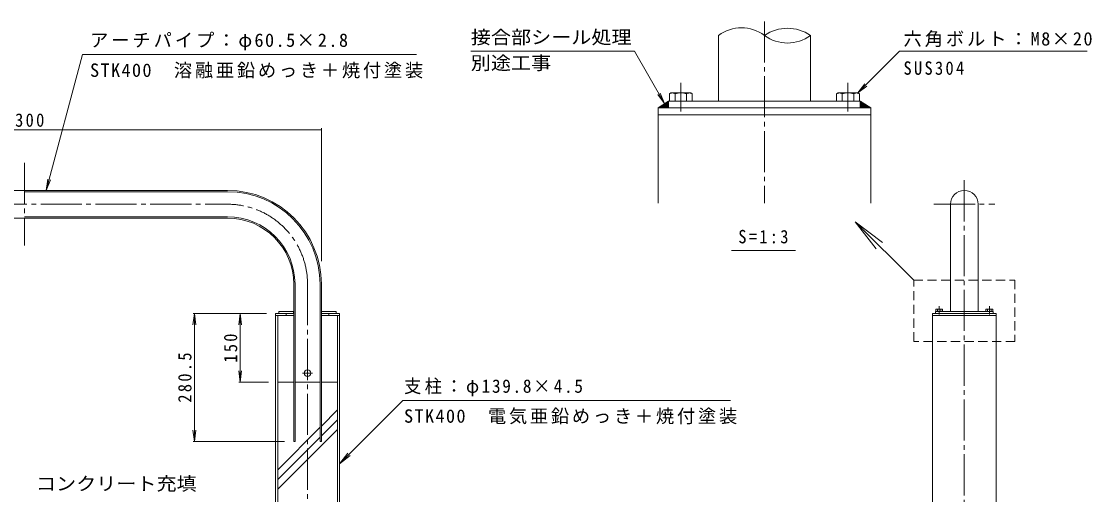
# Model space of a CAD drawing. Units: millimetres at full size, sheet at 1:10, with parts at other scales. Extents: x -1770 to 1863, y -1354 to 1232.
# Drawn here: x -552 to 1792, y 195 to 1232 of the extents above; entities that cross this region are included whole.
import ezdxf
from ezdxf.enums import TextEntityAlignment as Align

# ---------------------------------------------------------------- set-up
doc = ezdxf.new("R2010")
doc.units = ezdxf.units.MM
doc.header["$LTSCALE"] = 10
doc.linetypes.add('CHAIN2', pattern=[12, 9, -1, 1, -1])
doc.linetypes.add('DASHED2', pattern=[3, 2, -1])
for name, color, linetype, lineweight in [('C-0_通り芯', 7, 'CHAIN2', 9), ('C-2_仕上', 3, 'Continuous', 9), ('C-3_寸法', 4, 'Continuous', 9), ('C-5_建具', 7, 'Continuous', 9), ('C-8_ハッチ', 5, 'Continuous', 5), ('C-9_記号', 134, 'Continuous', 5), ('C-A_インテリア', 2, 'Continuous', 9), ('C-E_見え係り', 7, 'Continuous', 9), ('C-F_断熱材', 7, 'Continuous', 9), ('D-0_通り芯', 7, 'CHAIN2', 9), ('D-2_仕上', 3, 'Continuous', 9), ('D-3_寸法', 4, 'Continuous', 9), ('D-5_建具', 2, 'Continuous', 9), ('D-8_ハッチ', 5, 'Continuous', 5), ('D-9_記号', 134, 'Continuous', 5), ('D-A_インテリア', 2, 'Continuous', 9), ('D-B_衛生陶器', 7, 'Continuous', 9), ('D-F_断熱材', 7, 'Continuous', 9)]:
    doc.layers.add(name, color=color, linetype=linetype, lineweight=lineweight)
doc.styles.add('ＭＳ ゴシック', font='')
doc.styles.get('ＭＳ ゴシック').set_extended_font_data('MS Gothic')

msp = doc.modelspace()

# ---------------------------------------------------------------- linework, layer by layer
at = {"layer": 'C-0_通り芯'}
for p, q in [((-544.86, 921.63), (-544.86, 740.84)), ((1513.41, 883.81), (1513.41, -519.18)), ((-989.61, 831.24), (-100.11, 831.24)), ((1446.88, 831.24), (1579.94, 831.24)), ((74.89, 656.24), (74.89, -519.18)), ((1458.51, 589.69), (1458.51, 608.4)), ((1568.31, 589.69), (1568.31, 608.4))]:
    msp.add_line(p, q, dxfattribs=at)
at = {"layer": 'C-0_通り芯', "linetype": 'Continuous'}
msp.add_line((1274.71, 793.07), (1320.37, 733.57), dxfattribs=at)
msp.add_lwpolyline([(1402.74, 665.04), (1274.71, 793.07), (1334.21, 747.42)], dxfattribs=at)
at = {"layer": 'C-0_通り芯', "linetype": 'DASHED2'}
msp.add_lwpolyline([(1624.08, 665.04), (1624.08, 530.93), (1402.74, 530.93), (1402.74, 665.04)], close=True, dxfattribs=at)
at = {"layer": 'C-0_通り芯'}
msp.add_arc((-100.11, 656.24), 175, 0, 89.99991, dxfattribs=at)
at = {"layer": 'C-2_仕上'}
for p, q in [((4.99, -488.51), (4.99, 587.49)), ((9.49, -335.51), (9.49, 587.49)), ((140.29, 587.49), (140.29, -335.51)), ((144.79, 587.49), (144.79, -488.51)), ((1443.51, -488.51), (1443.51, 587.49)), ((1583.31, 587.49), (1583.31, -488.51))]:
    msp.add_line(p, q, dxfattribs=at)
at = {"layer": 'C-2_仕上', "color": 7, "linetype": 'CHAIN2'}
msp.add_line((64.11, 461.49), (85.67, 461.49), dxfattribs=at)
at = {"layer": 'C-3_寸法'}
for p, q in [((-989.61, 861.49), (-100.11, 861.49)), ((-544.86, 858.69), (-100.11, 858.69)), ((1483.16, 831.24), (1483.16, 596.49)), ((1543.66, 831.24), (1543.66, 596.49)), ((-989.61, 800.99), (-100.11, 800.99)), ((-544.86, 803.79), (-100.11, 803.79)), ((44.64, 656.24), (44.64, 311.49)), ((47.44, 656.24), (47.44, 311.49)), ((102.34, 656.24), (102.34, 311.49)), ((105.14, 656.24), (105.14, 311.49)), ((47.44, 311.49), (44.64, 311.49)), ((105.14, 311.49), (102.34, 311.49))]:
    msp.add_line(p, q, dxfattribs=at)
msp.add_circle((74.89, 461.49), 7, dxfattribs=at)
for centre, radius, end in [((-100.11, 656.24), 205.25, 89.99991), ((-100.11, 656.24), 202.45, 89.99991), ((1513.41, 831.24), 30.25, 180), ((-100.11, 656.24), 147.55, 89.99991), ((-100.11, 656.24), 144.75, 89.99991)]:
    msp.add_arc(centre, radius, 0, end, dxfattribs=at)
at = {"layer": 'C-5_建具'}
for p, q in [((-172.91, 591.99), (-176.17, 567.2)), ((-172.91, 591.99), (-169.64, 567.2)), ((-172.91, 591.99), (-172.91, 311.49)), ((-72.66, 591.99), (-75.92, 567.2)), ((-72.66, 591.99), (-69.4, 567.2)), ((-72.66, 591.99), (-72.66, 441.99)), ((-72.66, 441.99), (-75.92, 466.78)), ((-72.66, 441.99), (-69.4, 466.78)), ((-172.91, 311.49), (-176.17, 336.28)), ((-172.91, 311.49), (-169.64, 336.28))]:
    msp.add_line(p, q, dxfattribs=at)
at = {"layer": 'C-8_ハッチ'}
for p, q in [((4.99, 591.99), (4.99, 587.49)), ((4.99, 591.99), (44.64, 591.99)), ((4.99, 587.49), (44.64, 587.49)), ((28.39, 591.99), (28.39, 587.49)), ((105.14, 591.99), (144.79, 591.99)), ((105.14, 587.49), (144.79, 587.49)), ((121.39, 591.99), (121.39, 587.49)), ((144.79, 591.99), (144.79, 587.49)), ((1443.51, 591.99), (1443.51, 587.49)), ((1443.51, 591.99), (1583.31, 591.99)), ((1443.51, 587.49), (1583.31, 587.49)), ((1583.31, 591.99), (1583.31, 587.49))]:
    msp.add_line(p, q, dxfattribs=at)
at = {"layer": 'C-9_記号'}
for p, q in [((11.89, 591.99), (11.89, 596.49)), ((44.64, 596.49), (11.89, 596.49)), ((44.64, 591.99), (11.89, 591.99)), ((44.14, 596.49), (44.14, 591.99)), ((137.89, 596.49), (105.14, 596.49)), ((137.89, 591.99), (105.14, 591.99)), ((105.64, 596.49), (105.64, 591.99)), ((137.89, 591.99), (137.89, 596.49)), ((1450.41, 591.99), (1450.41, 596.49)), ((1576.41, 596.49), (1450.41, 596.49)), ((1576.41, 591.99), (1450.41, 591.99)), ((1576.41, 591.99), (1576.41, 596.49))]:
    msp.add_line(p, q, dxfattribs=at)
at = {"layer": 'C-A_インテリア'}
for p, q in [((1452.01, 601.79), (1451, 601.21)), ((1451, 596.49), (1451, 601.21)), ((1452.01, 601.79), (1465.01, 601.79)), ((1454.76, 601.21), (1454.76, 596.49)), ((1462.26, 601.21), (1462.26, 596.49)), ((1465.01, 601.79), (1466.01, 601.21)), ((1561.81, 601.79), (1560.8, 601.21)), ((1574.81, 601.79), (1561.81, 601.79)), ((1564.56, 601.21), (1564.56, 596.49)), ((1572.06, 601.21), (1572.06, 596.49)), ((1574.81, 601.79), (1575.81, 601.21)), ((1575.81, 596.49), (1575.81, 601.21))]:
    msp.add_line(p, q, dxfattribs=at)
for points in [[(1451, 596.49), (1466.01, 596.49), (1466.01, 601.21)], [(1575.81, 596.49), (1560.8, 596.49), (1560.8, 601.21)]]:
    msp.add_lwpolyline(points, dxfattribs=at)
for centre, radius, start, end in [((1453.22, 597.37), 4.43, 94.38425, 120), ((1452.76, 598.09), 3.7, 57.41997, 88.19577), ((1458.51, 589.37), 12.42, 72.41203, 107.58795), ((1464.26, 598.09), 3.7, 91.80421, 122.58002), ((1463.8, 597.37), 4.43, 59.99998, 85.61574), ((1563.02, 597.37), 4.43, 94.38426, 120.00002), ((1562.56, 598.09), 3.7, 57.41998, 88.19579), ((1568.31, 589.37), 12.42, 72.41205, 107.58797), ((1574.06, 598.09), 3.7, 91.80423, 122.58003), ((1573.6, 597.37), 4.43, 60, 85.61575)]:
    msp.add_arc(centre, radius, start, end, dxfattribs=at)
at = {"layer": 'C-E_見え係り', "color": 6, "lineweight": 5}
for p, q in [((9.49, 441.99), (44.64, 441.99)), ((47.44, 441.99), (102.34, 441.99)), ((105.14, 441.99), (140.29, 441.99)), ((105.14, 345.55), (140.29, 380.7)), ((105.14, 324.33), (140.29, 359.48)), ((9.49, 249.9), (102.34, 342.75)), ((9.49, 207.47), (140.29, 338.27)), ((9.49, 228.68), (102.34, 321.53))]:
    msp.add_line(p, q, dxfattribs=at)
at = {"layer": 'C-F_断熱材'}
for p, q in [((-417.8, 1158.81), (-497.47, 861.49)), ((-417.8, 1158.81), (313.52, 1158.81)), ((-1194.86, 994.5), (105.14, 994.5)), ((105.14, 997.5), (105.14, 706.24)), ((-497.47, 861.49), (-494.2, 886.27)), ((-497.47, 861.49), (-487.9, 884.59)), ((-175.91, 591.99), (-15.01, 591.99)), ((-75.66, 441.99), (-10.51, 441.99)), ((144.79, 262.49), (283.59, 401.3)), ((283.59, 401.3), (1001.27, 401.3)), ((-175.91, 311.49), (24.64, 311.49)), ((144.79, 262.49), (163.05, 286.29)), ((144.79, 262.49), (168.59, 280.76))]:
    msp.add_line(p, q, dxfattribs=at)
at = {"layer": 'D-0_通り芯'}
for p, q in [((1075.64, 1231.59), (1075.64, 833.65)), ((892.64, 1034.52), (892.64, 1096.86)), ((1258.64, 1034.52), (1258.64, 1096.86))]:
    msp.add_line(p, q, dxfattribs=at)
at = {"layer": 'D-2_仕上'}
for p, q in [((842.64, 833.65), (842.64, 1027.17)), ((1308.64, 1027.17), (1308.64, 833.65))]:
    msp.add_line(p, q, dxfattribs=at)
at = {"layer": 'D-3_寸法'}
for p, q in [((974.81, 1200.89), (974.81, 1057.17)), ((1176.47, 1200.89), (1176.47, 1057.17))]:
    msp.add_line(p, q, dxfattribs=at)
at = {"layer": 'D-3_寸法', "color": 7}
for q in [(841.83, 1071.4), (847.48, 1074.66)]:
    msp.add_line((857.05, 1051.57), q, dxfattribs=at)
at = {"layer": 'D-3_寸法'}
for centre, radius, start, end in [((1025.22, 1132.97), 84.59, 53.41445, 126.58555), ((1126.06, 1127.5), 89.03, 55.51043, 124.48957), ((1126.06, 1268.81), 84.59, 233.41445, 306.58555)]:
    msp.add_arc(centre, radius, start, end, dxfattribs=at)
at = {"layer": 'D-5_建具', "color": 7}
for p, q in [((1782.72, 1166.31), (1371.78, 1166.31)), ((1280.31, 1074.84), (1300.14, 1090.06)), ((1003.35, 730.19), (1143.35, 730.19))]:
    msp.add_line(p, q, dxfattribs=at)
msp.add_lwpolyline([(1371.78, 1166.31), (1280.31, 1074.84), (1295.53, 1094.67)], dxfattribs=at)
at = {"layer": 'D-8_ハッチ'}
for p, q in [((842.64, 1042.17), (1308.64, 1042.17)), ((842.64, 1042.17), (842.64, 1027.17)), ((1308.64, 1042.17), (1308.64, 1027.17)), ((842.64, 1027.17), (1308.64, 1027.17))]:
    msp.add_line(p, q, dxfattribs=at)
at = {"layer": 'D-9_記号'}
for p, q in [((865.64, 1042.17), (865.64, 1057.17)), ((1285.64, 1057.17), (865.64, 1057.17)), ((1285.64, 1042.17), (1285.64, 1057.17)), ((1285.64, 1042.17), (865.64, 1042.17))]:
    msp.add_line(p, q, dxfattribs=at)
at = {"layer": 'D-A_インテリア'}
for p, q in [((870.97, 1074.84), (867.62, 1072.9)), ((867.62, 1057.17), (867.62, 1072.9)), ((870.97, 1074.84), (914.31, 1074.84)), ((880.13, 1072.9), (880.13, 1057.17)), ((905.15, 1072.9), (905.15, 1057.17)), ((914.31, 1074.84), (917.66, 1072.9)), ((1236.97, 1074.84), (1233.62, 1072.9)), ((1280.31, 1074.84), (1236.97, 1074.84)), ((1246.13, 1072.9), (1246.13, 1057.17)), ((1271.15, 1072.9), (1271.15, 1057.17)), ((1280.31, 1074.84), (1283.66, 1072.9)), ((1283.66, 1057.17), (1283.66, 1072.9))]:
    msp.add_line(p, q, dxfattribs=at)
for points in [[(867.62, 1057.17), (917.66, 1057.17), (917.66, 1072.9)], [(1283.66, 1057.17), (1233.62, 1057.17), (1233.62, 1072.9)]]:
    msp.add_lwpolyline(points, dxfattribs=at)
for centre, radius, start, end in [((875.01, 1060.11), 14.77, 94.38425, 120), ((873.49, 1062.51), 12.34, 57.41997, 88.19577), ((892.64, 1033.44), 41.4, 72.41203, 107.58795), ((911.79, 1062.51), 12.34, 91.80421, 122.58002), ((910.28, 1060.11), 14.77, 59.99998, 85.61574), ((1241.01, 1060.11), 14.77, 94.38426, 120.00002), ((1239.49, 1062.51), 12.34, 57.41998, 88.19579), ((1258.64, 1033.44), 41.4, 72.41205, 107.58797), ((1277.79, 1062.51), 12.34, 91.80423, 122.58003), ((1276.28, 1060.11), 14.77, 60, 85.61575)]:
    msp.add_arc(centre, radius, start, end, dxfattribs=at)
at = {"layer": 'D-B_衛生陶器'}
for p, q in [((865.64, 1057.17), (842.64, 1042.17)), ((849.84, 1042.17), (863.33, 1055.66)), ((852.67, 1042.17), (865.64, 1055.15)), ((862.53, 1055.14), (865.64, 1052.03)), ((864.24, 1056.26), (865.64, 1054.86)), ((1285.64, 1057.17), (1308.64, 1042.17)), ((1287.04, 1056.26), (1285.64, 1054.86)), ((1298.62, 1042.17), (1285.64, 1055.15)), ((1288.75, 1055.14), (1285.64, 1052.03)), ((1301.45, 1042.17), (1287.95, 1055.66)), ((843.7, 1042.86), (844.39, 1042.17)), ((844.18, 1042.17), (847.07, 1045.06)), ((845.41, 1043.98), (847.22, 1042.17)), ((847.01, 1042.17), (855.2, 1050.36)), ((847.12, 1045.09), (850.05, 1042.17)), ((848.84, 1046.21), (852.88, 1042.17)), ((850.55, 1047.33), (855.7, 1042.17)), ((852.26, 1048.44), (858.53, 1042.17)), ((853.97, 1049.56), (861.36, 1042.17)), ((855.49, 1042.17), (865.64, 1052.32)), ((855.68, 1050.68), (864.19, 1042.17)), ((857.4, 1051.79), (865.64, 1043.55)), ((858.32, 1042.17), (865.64, 1049.49)), ((859.11, 1052.91), (865.64, 1046.38)), ((860.82, 1054.03), (865.64, 1049.2)), ((861.15, 1042.17), (865.64, 1046.66)), ((863.98, 1042.17), (865.64, 1043.83)), ((1290.46, 1054.03), (1285.64, 1049.2)), ((1292.18, 1052.91), (1285.64, 1046.38)), ((1295.79, 1042.17), (1285.64, 1052.32)), ((1293.89, 1051.79), (1285.64, 1043.55)), ((1292.96, 1042.17), (1285.64, 1049.49)), ((1290.13, 1042.17), (1285.64, 1046.66)), ((1287.3, 1042.17), (1285.64, 1043.83)), ((1295.6, 1050.68), (1287.09, 1042.17)), ((1297.31, 1049.56), (1289.92, 1042.17)), ((1299.02, 1048.44), (1292.75, 1042.17)), ((1300.74, 1047.33), (1295.58, 1042.17)), ((1304.27, 1042.17), (1296.08, 1050.36)), ((1302.45, 1046.21), (1298.41, 1042.17)), ((1304.16, 1045.09), (1301.24, 1042.17)), ((1305.87, 1043.98), (1304.06, 1042.17)), ((1307.1, 1042.17), (1304.22, 1045.06)), ((1307.58, 1042.86), (1306.89, 1042.17))]:
    msp.add_line(p, q, dxfattribs=at)
at = {"layer": 'D-F_断熱材'}
for q in [(432.53, 1166.31), (857.05, 1051.57)]:
    msp.add_line((790.8, 1166.31), q, dxfattribs=at)

# ---------------------------------------------------------------- texts
at = {"layer": 'C-5_建具', "color": 2, "style": 'ＭＳ ゴシック', "width": 1.1}
msp.add_text('コンクリート充填', height=29.33, dxfattribs=at).set_placement((-519.94, 195.98), align=Align.BOTTOM_LEFT)
at = {"layer": 'C-5_建具', "color": 2, "char_height": 29.33, "attachment_point": 7, "style": 'ＭＳ ゴシック'}
for s, insert in [('\\T1.16;アーチパイプ：φ60.5×2.8', (-401.48, 1167.94)), ('\\T1.15;STK400\u3000溶融亜鉛めっき＋焼付塗装', (-401.48, 1106.78)), ('\\T1.19;\\W0.95;支柱：φ139.8×4.5', (286.27, 410.42)), ('\\T1.15;STK400\u3000電気亜鉛めっき＋焼付塗装', (286.27, 349.27))]:
    msp.add_mtext(s, dxfattribs=dict(at, insert=insert))
at = {"layer": 'C-5_建具', "color": 2, "char_height": 29.33, "attachment_point": 7, "rotation": 90, "style": 'ＭＳ ゴシック'}
for s, insert in [('\\T1.27;\\W0.9;150', (-78.66, 484.49)), ('\\T1.28;\\W0.9;280.5', (-178.91, 396.74))]:
    msp.add_mtext(s, dxfattribs=dict(at, insert=insert))
at = {"layer": 'C-F_断熱材', "color": 2, "insert": (-588.61, 1000.5), "char_height": 29.33, "attachment_point": 7, "style": 'ＭＳ ゴシック'}
msp.add_mtext('\\T1.28;\\W0.9;1300', dxfattribs=at)
at = {"layer": 'D-5_建具', "style": 'ＭＳ ゴシック', "width": 1.1}
for s, p in [('接合部シール処理', (432.53, 1173.55)), ('別途工事', (432.53, 1117.04))]:
    msp.add_text(s, height=29.33, dxfattribs=at).set_placement(p, align=Align.BOTTOM_LEFT)
at = {"layer": 'D-5_建具', "char_height": 29.33, "attachment_point": 7, "style": 'ＭＳ ゴシック'}
for s, insert in [('\\T1.16;六角ボルト：M8×20', (1380.22, 1175.44)), ('\\T1.28;\\W0.9;SUS304', (1380.22, 1114.28)), ('\\T1.28;\\W0.9;S=1:3', (1018.35, 745.19))]:
    msp.add_mtext(s, dxfattribs=dict(at, insert=insert))

doc.saveas('drawing.dxf')
